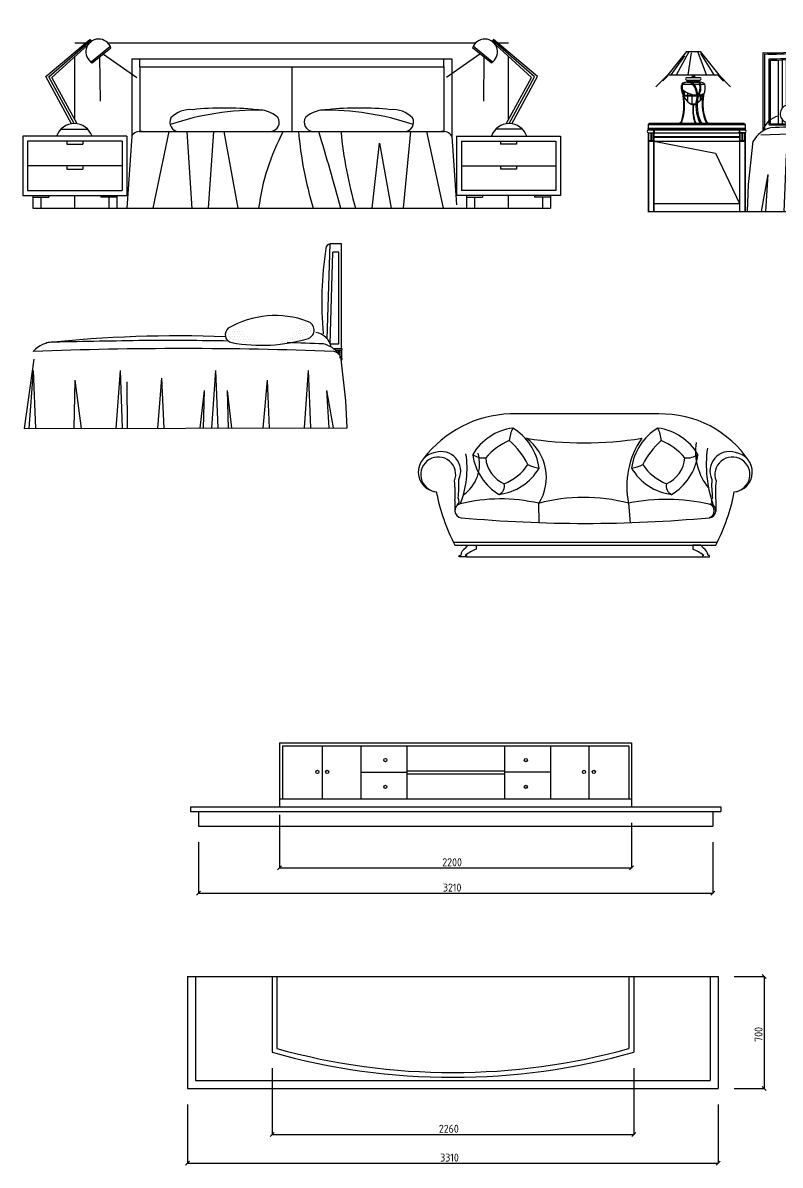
# Model space of a CAD drawing. Extents: x -42728 to 99010, y -18674 to 47645.
# Drawn here: x 62807 to 67539, y 22351 to 29488 of the extents above; entities that cross this region are included whole.
import ezdxf

# ---------------------------------------------------------------- set-up
doc = ezdxf.new("R2010")
doc.units = 0
doc.header["$LTSCALE"] = 100
doc.header["$MEASUREMENT"] = 0
doc.layers.get('0').update_dxf_attribs({"linetype": 'CONTINUOUS'})
doc.layers.add('9', color=9, linetype='CONTINUOUS')
doc.layers.add('PUB_TEXT', color=7, linetype='CONTINUOUS')
doc.styles.get("Standard").update_dxf_attribs({"font": 'ISOCP'})

# ---------------------------------------------------------------- blocks, each defined once
blk = doc.blocks.new('A$C66EF2EC0')
at = {"color": 3}
for p, q in [((1500.3, 892.3), (572, 892.3)), ((226.2, 350.8), (226.2, 285.2)), ((752.6, 213.4), (750.3, 333.9)), ((1311.8, 334.4), (1322.1, 213.1)), ((1857.1, 350.8), (1857.1, 285.2)), ((217.1, 90.7), (1866.2, 90.7)), ((226.2, 72.7), (1857.1, 72.7)), ((292.9, 54.7), (308.4, 72.7)), ((308.4, 72.7), (359.1, 72.7)), ((359.1, 72.7), (359.1, 47.9)), ((1713.3, 72.7), (1713.3, 47.9)), ((1764, 72.7), (1713.3, 72.7)), ((1779.4, 54.7), (1764, 72.7)), ((253.7, 8.4), (263.3, 8.4)), ((253.7, 0), (253.7, 8.4)), ((299, 0), (253.7, 0)), ((290.4, 8.4), (299, 8.4)), ((299, 8.4), (299, 0)), ((299, 0), (1773.4, 0)), ((1773.4, 8.4), (1773.4, 0)), ((1782, 8.4), (1773.4, 8.4)), ((1773.4, 0), (1818.6, 0)), ((1818.6, 8.4), (1809.1, 8.4)), ((1818.6, 0), (1818.6, 8.4))]:
    blk.add_line(p, q, dxfattribs=at)
for centre, radius, start, end in [((591.7, 190.7), 701.9, 91.60509, 142.96468), ((1515.6, 234.2), 658.3, 33.38667, 91.32697), ((631.9, 465.9), 340.8, 97.42427, 149.5058), ((789.4, 707.3), 223.5, 154.40561, 175.04209), ((414.9, 510.1), 340.8, 7.42427, 59.5058), ((1668.4, 510.1), 340.8, 120.4942, 172.57573), ((1293.9, 707.3), 223.5, 4.95791, 25.59439), ((1451.4, 465.9), 340.8, 30.4942, 82.57573), ((742.6, 333.4), 430.7, 114.09539, 138.68658), ((232.3, 349.5), 504, 26.65598, 48.43294), ((1034.1, 2995.3), 2283.6, 260.93492, 279.06508), ((497.6, 496.9), 300.8, 327.17153, 54.01), ((1827.4, 441.3), 526.5, 145.4006, 191.76958), ((1851, 349.5), 504, 131.56706, 153.34402), ((1340.7, 333.4), 430.7, 41.31342, 65.90461), ((122.1, 528.8), 124, 98.4583, 264.75788), ((141.5, 536), 121.4, 334.53543, 108.08157), ((-286.2, 551.4), 589, 338.00658, 8.97663), ((142.2, 581.6), 238.7, 305.02678, 15.77689), ((2087.3, 657.3), 356.9, 170.99258, 219.38695), ((2548.1, 574.7), 750.6, 172.0737, 199.69322), ((1941.8, 536), 121.4, 71.91843, 205.46457), ((1961.2, 528.8), 124, 275.24212, 81.5417), ((122.6, 513.9), 109.3, 338.52502, 263.77212), ((676.2, 682.9), 340.8, 187.42427, 239.5058), ((408.5, 743), 125.7, 235.98569, 274.81333), ((610.9, 633.1), 192.4, 184.57871, 246.81098), ((410.7, 761.2), 329.4, 292.1954, 325.70503), ((845.1, 956.6), 414.2, 246.91781, 257.02692), ((1238.1, 956.6), 414.2, 282.97308, 293.08219), ((1672.6, 761.2), 329.4, 214.29497, 247.8046), ((1472.4, 633.1), 192.4, 293.18902, 355.42129), ((1407.1, 682.9), 340.8, 300.4942, 352.57573), ((1674.8, 743), 125.7, 265.18667, 304.01431), ((1960.7, 513.9), 109.3, 276.22788, 201.47498), ((459.2, 727.1), 340.8, 277.42427, 329.5058), ((1624.1, 727.1), 340.8, 210.4942, 262.57573), ((-328.8, 403.8), 557.5, 354.54116, 7.21722), ((-327.9, 447.1), 580.1, 352.08897, 3.62604), ((478.1, 442.2), 58.7, 295.29353, 13.85406), ((1605.1, 442.2), 58.7, 166.14594, 244.70647), ((2411.1, 447.1), 580.1, 176.37396, 187.91103), ((2412.1, 403.8), 557.5, 172.78278, 185.45884), ((1327.1, 641.2), 1239.1, 190.97747, 207.31127), ((219.2, 347.3), 34.1, 311.69124, 35.97249), ((511.5, -695.3), 1056.6, 76.93287, 103.77014), ((1032.2, -712.5), 1083.6, 75.04352, 105.12332), ((1551.7, -861.8), 1220, 77.55149, 101.34067), ((1864.1, 347.3), 34.1, 144.02751, 228.30876), ((756.2, 641.2), 1239.1, 332.68873, 349.02253), ((270, 288.1), 43.9, 103.19384, 265.62799), ((1803.2, 286.7), 44.4, 287.57787, 74.97078), ((1813.3, 288.1), 43.9, 274.37201, 76.80616), ((1041.6, 8594.5), 8386.1, 264.69751, 275.30249), ((326.9, 0.3), 64.1, 121.98224, 172.78187), ((492.6, -263.5), 338.9, 113.20462, 126.63909), ((1579.7, -263.5), 338.9, 53.36091, 66.79538), ((1745.5, 0.3), 64.1, 7.21813, 58.01776)]:
    blk.add_arc(centre, radius, start, end, dxfattribs=at)
blk = doc.blocks.new('A$C6CA32095')
at = {"layer": '9', "color": 2}
blk.add_blockref('A$C66EF2EC0', (1.9, 0), dxfattribs=at)
blk = doc.blocks.new('A$C0E267E95')
for p, q in [((557.1, 951.9), (2757.1, 951.9)), ((557.1, 951.9), (557.1, 551.9)), ((575.1, 933.9), (2739.1, 933.9)), ((575.1, 933.9), (575.1, 601.9)), ((824.1, 933.9), (824.1, 601.9)), ((1064.1, 933.9), (1064.1, 601.9)), ((1352.1, 933.9), (1352.1, 601.9)), ((1962.1, 933.9), (1962.1, 601.9)), ((2250.1, 933.9), (2250.1, 601.9)), ((2490.1, 933.9), (2490.1, 601.9)), ((2739.1, 933.9), (2739.1, 601.9)), ((2757.1, 951.9), (2757.1, 551.9)), ((1064.1, 768.9), (1352.1, 768.9)), ((1352.1, 775.9), (1962.1, 775.9)), ((1352.1, 757.9), (1962.1, 757.9)), ((2250.1, 768.9), (1962.1, 768.9)), ((557.1, 601.9), (2757.1, 601.9)), ((0, 551.9), (3314.2, 551.9)), ((0, 551.9), (0, 521.9)), ((0, 521.9), (3314.2, 521.9)), ((50, 521.9), (50, 431.9)), ((557.1, 501.9), (557.1, 167.8)), ((3264.2, 521.9), (3264.2, 431.9)), ((3314.2, 551.9), (3314.2, 521.9)), ((50, 431.9), (3264.2, 431.9)), ((2757.1, 451.9), (2757.1, 167.8)), ((50, 331.9), (50, 10)), ((3264.2, 331.9), (3264.2, 10)), ((569.6, 182.8), (544.6, 157.8)), ((557.1, 170.3), (2757.1, 170.3)), ((2744.6, 157.8), (2769.6, 182.8)), ((62.5, 25), (37.5, 0)), ((50, 12.5), (3264.2, 12.5)), ((3251.7, 0), (3276.7, 25))]:
    blk.add_line(p, q)
for centre in [(1218.2, 843.9), (2096, 843.9), (793.4, 770.3), (854.8, 770.3), (2459.4, 770.3), (2520.8, 770.3), (1218.2, 676.9), (2096, 676.9)]:
    blk.add_circle(centre, 10)
for s, p in [('2200', (1573.8, 180.3)), ('3210', (1577.9, 22.5))]:
    blk.add_text(s, height=50).set_placement(p)
blk = doc.blocks.new('A$C013203C8')
for p, q in [((12.5, 1178.9), (3326.7, 1178.9)), ((12.5, 1178.9), (12.5, 478.9)), ((62.5, 1178.9), (62.5, 528.9)), ((539.6, 1178.9), (539.6, 706.1)), ((569.6, 1178.9), (569.6, 728.9)), ((2769.6, 1178.9), (2769.6, 728.9)), ((2799.6, 1178.9), (2799.6, 706.1)), ((3276.7, 1178.9), (3276.7, 528.9)), ((3326.7, 1178.9), (3326.7, 478.9)), ((3426.7, 1178.9), (3617.2, 1178.9)), ((3627.2, 1166.4), (3602.2, 1191.4)), ((3614.7, 1178.9), (3614.7, 478.9)), ((539.6, 606.1), (539.6, 189.8)), ((2799.6, 606.1), (2799.6, 189.8)), ((62.5, 528.9), (3276.7, 528.9)), ((12.5, 478.9), (3326.7, 478.9)), ((3426.7, 478.9), (3617.2, 478.9)), ((3602.2, 491.4), (3627.2, 466.4)), ((12.5, 378.9), (12.5, 10)), ((3326.7, 378.9), (3326.7, 10)), ((552.1, 204.8), (527.1, 179.8)), ((539.6, 192.3), (2799.6, 192.3)), ((2787.1, 179.8), (2812.1, 204.8)), ((25, 25), (0, 0)), ((12.5, 12.5), (3326.7, 12.5)), ((3314.2, 0), (3339.2, 25))]:
    blk.add_line(p, q)
for radius, start, end in [(4108.3, 254.46967, 285.53033), (4138.3, 254.15376, 285.84624)]:
    blk.add_arc((1669.6, 4687.2), radius, start, end)
blk.add_text('700', height=50, rotation=90).set_placement((3604.7, 770.5))
for s, p in [('2260', (1582.1, 202.3)), ('3310 ', (1590.4, 22.5))]:
    blk.add_text(s, height=50).set_placement(p)
blk = doc.blocks.new('A$C3872266A')
for p, q in [((1592.8, 1168.1), (1507.5, 1168.1)), ((1519.6, 1165.6), (1592.8, 1167.6)), ((1522, 1147.7), (1593.2, 1164.6)), ((1593.3, 1164.2), (1523.1, 1145.4)), ((1523.3, 1142.8), (1593.4, 1163.8)), ((1530.2, 1126.2), (1594.6, 1160.9)), ((1594.8, 1160.6), (1531.9, 1124.2)), ((1532.7, 1121.8), (1595, 1160.2)), ((1543.7, 1107.5), (1596.9, 1157.8)), ((1597.2, 1157.5), (1545.8, 1106)), ((1547.2, 1103.9), (1597.5, 1157.2)), ((1561.5, 1093), (1599.9, 1155.3)), ((1600.3, 1155.1), (1564, 1092.1)), ((1565.9, 1090.4), (1600.7, 1154.9)), ((1582.6, 1083.5), (1603.5, 1153.7)), ((1603.9, 1153.6), (1585.1, 1083.3)), ((1587.4, 1082.2), (1604.3, 1153.5)), ((1605.3, 1079.9), (1607.4, 1153.1)), ((1610.3, 1079.9), (1608.2, 1153.1)), ((1628.2, 1082.2), (1611.3, 1153.5)), ((1611.7, 1153.6), (1630.5, 1083.3)), ((1633.1, 1083.5), (1612.1, 1153.7)), ((1649.7, 1090.4), (1614.9, 1154.9)), ((1615.3, 1155.1), (1651.7, 1092.1)), ((1654.1, 1093), (1615.7, 1155.3)), ((1668.4, 1103.9), (1618.1, 1157.2)), ((1618.4, 1157.5), (1669.8, 1106)), ((1672, 1107.5), (1618.7, 1157.8)), ((1682.9, 1121.8), (1620.6, 1160.2)), ((1620.8, 1160.6), (1683.8, 1124.2)), ((1685.4, 1126.2), (1621, 1160.9)), ((1692.3, 1142.8), (1622.2, 1163.8)), ((1622.3, 1164.2), (1692.5, 1145.4)), ((1693.6, 1147.7), (1622.4, 1164.6)), ((1622.8, 1168.1), (1708.2, 1168.1)), ((1696, 1165.6), (1622.8, 1167.6)), ((1712.8, 1168.1), (1717.8, 1168.1)), ((1244.3, 680), (1244.3, 1071.8)), ((1269.3, 671.8), (1269.3, 1079.5)), ((1419.3, 573.9), (1419.3, 1113.8)), ((1444.3, 574.7), (1444.3, 1116.7)), ((1469.3, 575.4), (1469.3, 1119.6)), ((1747.2, 577.9), (1747.2, 1119.6)), ((1772.2, 577.7), (1772.2, 1116.7)), ((1797.2, 577.3), (1797.2, 1113.8)), ((1947.2, 671.8), (1947.2, 1079.5)), ((1972.2, 680), (1972.2, 1071.8)), ((246.1, 1003.7), (127.9, 857.3)), ((181.9, 857.4), (262.1, 1003.6)), ((246.1, 1003.7), (330.9, 1003.7)), ((330.9, 1003.7), (447.9, 857.3)), ((1069.3, 705.2), (1069.3, 1001.6)), ((1219.3, 687), (1219.3, 1063.3)), ((1598.2, 1031.1), (1598.2, 1060.1)), ((1608.2, 1022.7), (1608.2, 1059.7)), ((1618.2, 1031.1), (1618.2, 1060.1)), ((1997.2, 687), (1997.2, 1063.3)), ((2147.2, 705.2), (2147.2, 1001.6)), ((2951.2, 1003.7), (2833, 857.3)), ((2887, 857.4), (2967.2, 1003.6)), ((2951.2, 1003.7), (3036, 1003.7)), ((3036, 1003.7), (3153, 857.3)), ((149.7, 857.4), (234.5, 976.6)), ((255.5, 857.4), (276.5, 995)), ((370.6, 858), (318.6, 997)), ((417.2, 857.4), (334.4, 991.1)), ((724.2, 507.8), (724.2, 997.6)), ((732.2, 988.9), (732.2, 515.8)), ((761.2, 544.8), (761.2, 958.5)), ((769.2, 552.8), (769.2, 950.3)), ((819.3, 552.8), (819.3, 950.8)), ((844.3, 651.6), (844.3, 952.2)), ((869.3, 668.2), (869.3, 954.4)), ((1019.3, 702.7), (1019.3, 984.7)), ((1044.3, 704.5), (1044.3, 992.7)), ((2172.2, 704.5), (2172.2, 992.7)), ((2197.2, 702.7), (2197.2, 984.7)), ((2347.2, 668.2), (2347.2, 954.4)), ((2372.2, 651.6), (2372.2, 952.2)), ((2397.2, 552.8), (2397.2, 950.8)), ((2447.3, 552.8), (2447.3, 950.3)), ((2455.3, 544.8), (2455.3, 958.5)), ((2484.3, 988.9), (2484.3, 538.3)), ((2492.3, 537.5), (2492.3, 997.6)), ((2854.8, 857.4), (2939.6, 976.6)), ((2960.6, 857.4), (2981.7, 995)), ((3075.7, 858), (3023.7, 997)), ((3122.4, 857.4), (3039.5, 991.1)), ((127.9, 857.3), (54.2, 782.9)), ((127.9, 857.3), (447.9, 857.3)), ((127.9, 857.3), (447.9, 857.3)), ((127.9, 857.3), (447.9, 857.3)), ((281.5, 857.3), (281.5, 840.9)), ((283.1, 857.3), (283.1, 840.9)), ((287.9, 857.3), (287.9, 840.9)), ((292.7, 857.3), (292.7, 840.9)), ((294.3, 857.3), (294.3, 840.9)), ((439.1, 857.3), (476.4, 819.3)), ((447.9, 857.3), (520.8, 782.9)), ((2833, 857.3), (2759.3, 782.9)), ((2833, 857.3), (3153, 857.3)), ((2833, 857.3), (3153, 857.3)), ((2833, 857.3), (3153, 857.3)), ((2986.6, 857.3), (2986.6, 840.9)), ((2988.2, 857.3), (2988.2, 840.9)), ((2993, 857.3), (2993, 840.9)), ((2997.8, 857.3), (2997.8, 840.9)), ((2999.4, 857.3), (2999.4, 840.9)), ((3144.2, 857.3), (3181.5, 819.3)), ((3153, 857.3), (3225.9, 782.9)), ((128.1, 851.6), (97.1, 820.3)), ((215.7, 799.9), (361.1, 799.9)), ((245.9, 840.9), (330, 840.9)), ((245.9, 825.7), (330, 825.7)), ((249.6, 812.9), (326.2, 812.9)), ((252.1, 816.9), (323.7, 816.9)), ((2833.3, 851.6), (2802.2, 820.3)), ((2920.9, 799.9), (3066.2, 799.9)), ((2951, 840.9), (3035.1, 840.9)), ((2951, 825.7), (3035.1, 825.7)), ((2954.7, 812.9), (3031.4, 812.9)), ((2957.2, 816.9), (3028.8, 816.9)), ((217.8, 767.9), (217.8, 746.3)), ((223.8, 730.5), (352, 730.5)), ((224.4, 726.5), (350, 726.5)), ((225.2, 761.5), (225.2, 725.3)), ((231, 757.1), (231, 717.2)), ((251, 745.3), (251, 692.8)), ((278.4, 735.7), (278.4, 673.3)), ((329.9, 733.9), (329.9, 697.8)), ((341.4, 736.3), (341.4, 712)), ((349.2, 738.5), (349.2, 724.8)), ((2922.9, 767.9), (2922.9, 746.3)), ((2929, 730.5), (3057.1, 730.5)), ((2929.5, 726.5), (3055.2, 726.5)), ((2930.4, 761.5), (2930.4, 725.3)), ((2936.1, 757.1), (2936.1, 717.2)), ((2956.1, 745.3), (2956.1, 692.8)), ((2983.5, 735.7), (2983.5, 673.3)), ((3035, 733.9), (3035, 697.8)), ((3046.5, 736.3), (3046.5, 712)), ((3054.3, 738.5), (3054.3, 724.8)), ((272.7, 676.5), (303.1, 676.5)), ((959.8, 650.2), (959.8, 650.2)), ((975.1, 647.1), (975.1, 647.1)), ((990.4, 643.9), (990.4, 643.9)), ((2376.1, 643.9), (2376.1, 643.9)), ((2391.4, 647.1), (2391.4, 647.1)), ((2406.7, 650.2), (2406.7, 650.2)), ((2977.8, 676.5), (3008.3, 676.5)), ((844.3, 552.8), (844.3, 578.6)), ((922.8, 626), (922.8, 626)), ((927.3, 609.1), (927.3, 609.1)), ((933.7, 639.7), (933.7, 639.7)), ((938.1, 622.8), (938.1, 622.8)), ((942.6, 605.9), (942.6, 605.9)), ((947, 589.1), (947, 589.1)), ((948.9, 636.5), (948.9, 636.5)), ((953.4, 619.6), (953.4, 619.6)), ((957.9, 602.8), (957.9, 602.8)), ((962.3, 585.9), (962.3, 585.9)), ((964.2, 633.4), (964.2, 633.4)), ((968.7, 616.5), (968.7, 616.5)), ((973.2, 599.6), (973.2, 599.6)), ((977.6, 582.7), (977.6, 582.7)), ((979.5, 630.2), (979.5, 630.2)), ((984, 613.3), (984, 613.3)), ((988.5, 596.4), (988.5, 596.4)), ((992.9, 579.5), (992.9, 579.5)), ((994.8, 627), (994.8, 627)), ((999.3, 610.1), (999.3, 610.1)), ((1003.8, 593.2), (1003.8, 593.2)), ((1008.2, 576.3), (1008.2, 576.3)), ((1010.1, 623.8), (1010.1, 623.8)), ((1014.6, 606.9), (1014.6, 606.9)), ((1019.1, 590), (1019.1, 590)), ((1023.5, 573.1), (1023.5, 573.1)), ((1034.4, 586.8), (1034.4, 586.8)), ((1325.7, 573.4), (1325.7, 573.4)), ((1341.3, 573.4), (1341.3, 573.4)), ((1349.1, 589), (1349.1, 589)), ((1357, 604.6), (1357, 604.6)), ((1357, 573.4), (1357, 573.4)), ((1364.8, 589), (1364.8, 589)), ((1372.6, 604.6), (1372.6, 604.6)), ((1372.6, 573.4), (1372.6, 573.4)), ((1380.4, 620.3), (1380.4, 620.3)), ((1380.4, 589), (1380.4, 589)), ((1388.2, 604.6), (1388.2, 604.6)), ((1388.2, 573.4), (1388.2, 573.4)), ((1396, 620.3), (1396, 620.3)), ((1396, 589), (1396, 589)), ((1403.8, 604.6), (1403.8, 604.6)), ((1403.8, 573.4), (1403.8, 573.4)), ((1411.6, 620.3), (1411.6, 620.3)), ((1411.6, 589), (1411.6, 589)), ((1419.5, 604.6), (1419.5, 604.6)), ((1419.5, 573.4), (1419.5, 573.4)), ((1427.3, 589), (1427.3, 589)), ((1435.1, 604.6), (1435.1, 604.6)), ((1435.1, 573.4), (1435.1, 573.4)), ((1442.9, 589), (1442.9, 589)), ((1923.6, 589), (1923.6, 589)), ((1931.4, 604.6), (1931.4, 604.6)), ((1931.4, 573.4), (1931.4, 573.4)), ((1939.2, 589), (1939.2, 589)), ((1947, 604.6), (1947, 604.6)), ((1947, 573.4), (1947, 573.4)), ((1954.8, 620.3), (1954.8, 620.3)), ((1954.8, 589), (1954.8, 589)), ((1962.6, 604.6), (1962.6, 604.6)), ((1962.6, 573.4), (1962.6, 573.4)), ((1970.5, 620.3), (1970.5, 620.3)), ((1970.5, 589), (1970.5, 589)), ((1978.3, 604.6), (1978.3, 604.6)), ((1978.3, 573.4), (1978.3, 573.4)), ((1986.1, 620.3), (1986.1, 620.3)), ((1986.1, 589), (1986.1, 589)), ((1993.9, 604.6), (1993.9, 604.6)), ((1993.9, 573.4), (1993.9, 573.4)), ((2001.7, 589), (2001.7, 589)), ((2009.5, 604.6), (2009.5, 604.6)), ((2009.5, 573.4), (2009.5, 573.4)), ((2017.3, 589), (2017.3, 589)), ((2025.1, 573.4), (2025.1, 573.4)), ((2040.8, 573.4), (2040.8, 573.4)), ((2332.1, 586.8), (2332.1, 586.8)), ((2342.9, 573.1), (2342.9, 573.1)), ((2347.4, 590), (2347.4, 590)), ((2351.9, 606.9), (2351.9, 606.9)), ((2356.3, 623.8), (2356.3, 623.8)), ((2358.2, 576.3), (2358.2, 576.3)), ((2362.7, 593.2), (2362.7, 593.2)), ((2367.2, 610.1), (2367.2, 610.1)), ((2371.6, 627), (2371.6, 627)), ((2372.2, 552.8), (2372.2, 578.6)), ((2373.5, 579.5), (2373.5, 579.5)), ((2378, 596.4), (2378, 596.4)), ((2382.5, 613.3), (2382.5, 613.3)), ((2386.9, 630.2), (2386.9, 630.2)), ((2388.8, 582.7), (2388.8, 582.7)), ((2393.3, 599.6), (2393.3, 599.6)), ((2397.8, 616.5), (2397.8, 616.5)), ((2402.2, 633.4), (2402.2, 633.4)), ((2404.1, 585.9), (2404.1, 585.9)), ((2408.6, 602.8), (2408.6, 602.8)), ((2413.1, 619.6), (2413.1, 619.6)), ((2417.5, 636.5), (2417.5, 636.5)), ((2419.4, 589.1), (2419.4, 589.1)), ((2423.9, 605.9), (2423.9, 605.9)), ((2428.4, 622.8), (2428.4, 622.8)), ((2432.8, 639.7), (2432.8, 639.7)), ((2439.2, 609.1), (2439.2, 609.1)), ((2443.7, 626), (2443.7, 626)), ((608.4, 513.6), (4.6, 513.6)), ((4.6, 513.6), (612.2, 513.6)), ((4.9, 548.1), (4.9, 525.2)), ((4.9, 548.1), (611.9, 548.1)), ((4.9, 522.1), (4.9, 513.6)), ((5.1, 525.2), (611.9, 525.2)), ((5.1, 522.1), (611.9, 522.1)), ((607.7, 553.6), (9.1, 553.6)), ((9.1, 553.6), (607.7, 553.6)), ((39.6, 513.6), (39.6, 496.5)), ((41.3, 513.6), (41.3, 444.2)), ((42.9, 513.6), (42.9, 496.5)), ((573.9, 513.6), (573.9, 496.5)), ((575.5, 513.6), (575.5, 444.2)), ((577.2, 513.6), (577.2, 496.5)), ((611.9, 548.1), (611.9, 525.2)), ((611.9, 522.1), (611.9, 513.6)), ((732.2, 515.8), (739, 515.8)), ((761.2, 544.8), (935.8, 544.8)), ((769.2, 552.8), (902.8, 552.8)), ((869.3, 552.8), (869.3, 562.1)), ((982.1, 565.8), (982.1, 565.8)), ((997.4, 562.6), (997.4, 562.6)), ((1012.7, 559.4), (1012.7, 559.4)), ((1028, 556.3), (1028, 556.3)), ((1038.8, 570), (1038.8, 570)), ((1043.3, 553.1), (1043.3, 553.1)), ((1054.1, 566.8), (1054.1, 566.8)), ((1058.6, 549.9), (1058.6, 549.9)), ((1069.4, 563.6), (1069.4, 563.6)), ((1073.9, 546.7), (1073.9, 546.7)), ((1089.2, 543.5), (1089.2, 543.5)), ((1104.5, 540.3), (1104.5, 540.3)), ((1247.6, 542.1), (1247.6, 542.1)), ((1263.2, 542.1), (1263.2, 542.1)), ((1278.8, 542.1), (1278.8, 542.1)), ((1286.6, 557.8), (1286.6, 557.8)), ((1294.5, 542.1), (1294.5, 542.1)), ((1302.3, 557.8), (1302.3, 557.8)), ((1310.1, 542.1), (1310.1, 542.1)), ((1317.9, 557.8), (1317.9, 557.8)), ((1325.7, 542.1), (1325.7, 542.1)), ((1333.5, 557.8), (1333.5, 557.8)), ((1341.3, 542.1), (1341.3, 542.1)), ((1349.1, 557.8), (1349.1, 557.8)), ((1357, 542.1), (1357, 542.1)), ((1364.8, 557.8), (1364.8, 557.8)), ((1365.5, 544.8), (1850.9, 544.8)), ((1372.6, 542.1), (1372.6, 542.1)), ((1374.2, 552.8), (1842.2, 552.8)), ((1380.4, 557.8), (1380.4, 557.8)), ((1396, 557.8), (1396, 557.8)), ((1411.6, 557.8), (1411.6, 557.8)), ((1954.8, 557.8), (1954.8, 557.8)), ((1970.5, 557.8), (1970.5, 557.8)), ((1986.1, 557.8), (1986.1, 557.8)), ((1993.9, 542.1), (1993.9, 542.1)), ((2001.7, 557.8), (2001.7, 557.8)), ((2009.5, 542.1), (2009.5, 542.1)), ((2017.3, 557.8), (2017.3, 557.8)), ((2025.1, 542.1), (2025.1, 542.1)), ((2033, 557.8), (2033, 557.8)), ((2040.8, 542.1), (2040.8, 542.1)), ((2048.6, 557.8), (2048.6, 557.8)), ((2056.4, 542.1), (2056.4, 542.1)), ((2064.2, 557.8), (2064.2, 557.8)), ((2072, 542.1), (2072, 542.1)), ((2079.8, 557.8), (2079.8, 557.8)), ((2087.6, 542.1), (2087.6, 542.1)), ((2103.3, 542.1), (2103.3, 542.1)), ((2118.9, 542.1), (2118.9, 542.1)), ((2262, 540.3), (2262, 540.3)), ((2277.3, 543.5), (2277.3, 543.5)), ((2292.6, 546.7), (2292.6, 546.7)), ((2297.1, 563.6), (2297.1, 563.6)), ((2307.9, 549.9), (2307.9, 549.9)), ((2312.4, 566.8), (2312.4, 566.8)), ((2313.6, 552.8), (2447.3, 552.8)), ((2323.2, 553.1), (2323.2, 553.1)), ((2327.6, 570), (2327.6, 570)), ((2338.5, 556.3), (2338.5, 556.3)), ((2347.2, 552.8), (2347.2, 562.1)), ((2353.8, 559.4), (2353.8, 559.4)), ((2369.1, 562.6), (2369.1, 562.6)), ((2384.4, 565.8), (2384.4, 565.8)), ((2407.7, 544.8), (2455.3, 544.8)), ((3293.5, 513.6), (2686, 513.6)), ((2686.2, 548.1), (2686.2, 525.2)), ((3293.3, 548.1), (2686.2, 548.1)), ((3293, 525.2), (2686.2, 525.2)), ((2686.2, 522.1), (2686.2, 513.6)), ((3293, 522.1), (2686.2, 522.1)), ((2689.7, 513.6), (3293.5, 513.6)), ((3289, 553.6), (2690.5, 553.6)), ((2690.5, 553.6), (3289, 553.6)), ((2720.9, 513.6), (2720.9, 496.5)), ((2722.6, 513.6), (2722.6, 444.2)), ((2724.3, 513.6), (2724.3, 496.5)), ((3255.2, 513.6), (3255.2, 496.5)), ((3256.8, 513.6), (3256.8, 444.2)), ((3258.5, 513.6), (3258.5, 496.5)), ((3293.3, 548.1), (3293.3, 525.2)), ((3293.3, 522.1), (3293.3, 513.6)), ((4.5, 496.5), (612.3, 496.5)), ((4.9, 496.4), (4.9, 3.6)), ((4.9, 448.1), (41.3, 448.1)), ((4.9, 444.2), (611.9, 444.2)), ((7.6, 444), (7.6, 3.4)), ((8.7, 496.5), (8.7, 448.1)), ((21.5, 496.5), (21.5, 448.1)), ((26.1, 496.5), (26.1, 448.1)), ((37.5, 496.5), (37.5, 448.1)), ((39.2, 444), (39.2, 3.4)), ((41.3, 472.1), (575.5, 472.1)), ((41.3, 468.4), (575.5, 468.4)), ((41.3, 444.2), (41.3, 3.6)), ((41.3, 444.2), (427.3, 368.6)), ((612.3, 496.5), (567.9, 496.5)), ((575.5, 448.1), (611.9, 448.1)), ((575.5, 444.2), (575.5, 3.6)), ((577.1, 444), (577.1, 3.4)), ((579.3, 496.5), (579.3, 448.1)), ((590.7, 496.5), (590.7, 448.1)), ((595.3, 496.5), (595.3, 448.1)), ((608.1, 496.5), (608.1, 448.1)), ((610, 444), (610, 3.4)), ((611.9, 496.4), (611.9, 3.6)), ((633.1, 173.2), (662.8, 443.5)), ((2658.6, 432.8), (2694.4, 0)), ((2685.8, 496.5), (2730.3, 496.5)), ((3293.7, 496.5), (2685.8, 496.5)), ((2686.2, 496.4), (2686.2, 3.6)), ((2722.6, 448.1), (2686.2, 448.1)), ((3293.3, 444.2), (2686.2, 444.2)), ((2688.2, 444), (2688.2, 3.4)), ((2690, 496.5), (2690, 448.1)), ((2702.9, 496.5), (2702.9, 448.1)), ((2707.4, 496.5), (2707.4, 448.1)), ((2718.8, 496.5), (2718.8, 448.1)), ((2721.1, 444), (2721.1, 3.4)), ((3256.8, 472.1), (2722.6, 472.1)), ((3256.8, 468.4), (2722.6, 468.4)), ((2722.6, 444.2), (2722.6, 3.6)), ((3256.8, 444.2), (2870.8, 368.6)), ((3256.8, 444.2), (3256.8, 3.6)), ((3259, 444), (3259, 3.4)), ((3260.7, 496.5), (3260.7, 448.1)), ((3272.1, 496.5), (3272.1, 448.1)), ((3276.6, 496.5), (3276.6, 448.1)), ((3291.3, 444), (3291.3, 3.4)), ((3293.3, 496.4), (3293.3, 3.6)), ((427.3, 368.6), (575.5, 53.6)), ((868.5, 362.7), (854.3, 3.2)), ((868.5, 362.7), (894.6, 3.1)), ((1446.7, 362.7), (1432.5, 2)), ((1446.7, 362.7), (1472.9, 2)), ((2044.2, 362.7), (2029.9, 1.2)), ((2044.2, 362.7), (2070.5, 0.3)), ((2586.8, 362.7), (2572.5, 0.4)), ((2586.8, 362.7), (2613.1, 0.3)), ((2870.8, 368.6), (2722.6, 53.6)), ((1125.6, 302.5), (1111.4, 2.7)), ((1125.6, 302.5), (1151.7, 2.7)), ((1784.9, 314.5), (1770.6, 0.4)), ((1784.9, 314.5), (1811.1, 1.5)), ((2002, 290.5), (1998.6, 1.2)), ((2327.5, 302.5), (2286.3, 0.6)), ((2327.5, 302.5), (2332.7, 0.5)), ((753.9, 236.3), (712.1, 3.5)), ((753.9, 236.3), (739.8, 3.4)), ((1374.4, 236.3), (1348.3, 2.2)), ((1374.4, 236.3), (1369.1, 2.1)), ((1519.1, 236.3), (1545.2, 2.2)), ((1519.1, 236.3), (1524.3, 2.1)), ((625.9, 3.6), (633.1, 173.2)), ((4.6, 3.6), (3293.3, 3.6)), ((41.3, 53.6), (575.5, 53.6)), ((3256.8, 53.6), (2722.6, 53.6))]:
    blk.add_line(p, q)
for centre, radius in [((1607.8, 1168.1), 15), ((1607.8, 1168.1), 14.1), ((1607.8, 1168.1), 11.4), ((208.4, 553.6), 7.96), ((335.8, 553.6), 7.96), ((373.8, 553.6), 7.96), ((2913.5, 553.6), 7.96), ((3040.9, 553.6), 7.96), ((3078.9, 553.6), 7.96)]:
    blk.add_circle(centre, radius)
for centre, radius, start, end in [((1585.3, 21.3), 1149.4, 93.88028, 113.98313), ((1585.3, 21.3), 1141.4, 94.29305, 113.97652), ((1607.8, 1168.1), 108.3, 184.5354, 264.91937), ((1607.8, 1168.1), 100.3, 180, 270), ((1607.8, 1168.1), 94.3, 180, 270), ((1524.8, 1157.3), 9.73, 121.81377, 189.6405), ((1524.9, 1156.6), 9.73, 185.62481, 253.45154), ((1516.7, 1167.4), 3.51, 327.89769, 10.6821), ((1530.4, 1136.2), 9.73, 136.81377, 204.6405), ((1519.7, 1144.7), 3.51, 11.27051, 47.36762), ((1519.9, 1143.8), 3.51, 342.89769, 25.6821), ((1607.8, 1168.1), 94.3, 270, 360), ((1607.8, 1168.1), 100.3, 270, 0.0312), ((1608.6, 1168.1), 108.3, 275.08063, 355.4646), ((1695.7, 1143.8), 3.51, 154.3179, 197.10231), ((1685.2, 1136.2), 9.73, 335.3595, 43.18623), ((1695.9, 1144.7), 3.51, 132.63238, 168.72949), ((1690.8, 1156.6), 9.73, 286.54846, 354.37519), ((1699, 1167.4), 3.51, 169.3179, 212.10231), ((1690.9, 1157.3), 9.73, 350.3595, 58.18623), ((1631.2, 21.3), 1149.4, 66.01687, 86.16018), ((1631.2, 21.3), 1141.4, 66.02348, 85.70695), ((785.6, 1756.9), 761.8, 265.37572, 295.87722), ((1585.3, 21.3), 1112.4, 95.61885, 113.95225), ((1585.3, 21.3), 1104.4, 95.95167, 113.94547), ((1607.8, 1168.1), 145.3, 199.41635, 270.15961), ((1607.8, 1168.1), 137.3, 196.8052, 265.99409), ((1530.6, 1135.5), 9.73, 200.62481, 268.45154), ((1528.8, 1122.7), 3.51, 26.27051, 62.36762), ((1541.3, 1117.2), 9.73, 151.81377, 219.6405), ((1529.2, 1121.9), 3.51, 357.89769, 40.6821), ((1541.7, 1116.7), 9.73, 215.62481, 283.45154), ((1543.2, 1103.8), 3.51, 41.27051, 77.36762), ((1543.8, 1103.2), 3.51, 12.89769, 55.6821), ((1556.7, 1101.7), 9.73, 166.81377, 234.6405), ((1557.3, 1101.3), 9.73, 230.62481, 298.45154), ((1562, 1089.2), 3.51, 56.27051, 92.36762), ((1562.8, 1088.8), 3.51, 27.89769, 70.6821), ((1575.6, 1090.8), 9.73, 181.81377, 249.6405), ((1576.3, 1090.5), 9.73, 245.62481, 313.45154), ((1584, 1080.1), 3.51, 71.27051, 107.36762), ((1584.9, 1079.9), 3.51, 42.89769, 85.6821), ((1596.7, 1085.1), 9.73, 196.81377, 264.6405), ((1597.4, 1085), 9.73, 260.62481, 328.45154), ((1607.6, 1076.9), 3.51, 86.27051, 122.36762), ((1608, 1076.9), 3.51, 57.63238, 93.72949), ((1608.6, 1168.1), 145.3, 269.84039, 340.58365), ((1618.2, 1085), 9.73, 211.54846, 279.37519), ((1608.6, 1168.1), 137.3, 274.00591, 343.1948), ((1618.9, 1085.1), 9.73, 275.3595, 343.18623), ((1630.8, 1079.9), 3.51, 94.3179, 137.10231), ((1631.6, 1080.1), 3.51, 72.63238, 108.72949), ((1639.4, 1090.5), 9.73, 226.54846, 294.37519), ((1640, 1090.8), 9.73, 290.3595, 358.18623), ((1652.8, 1088.8), 3.51, 109.3179, 152.10231), ((1653.6, 1089.2), 3.51, 87.63238, 123.72949), ((1658.4, 1101.3), 9.73, 241.54846, 309.37519), ((1658.9, 1101.7), 9.73, 305.3595, 13.18623), ((1671.8, 1103.2), 3.51, 124.3179, 167.10231), ((1672.4, 1103.8), 3.51, 102.63238, 138.72949), ((1673.9, 1116.7), 9.73, 256.54846, 324.37519), ((1674.3, 1117.2), 9.73, 320.3595, 28.18623), ((1686.4, 1121.9), 3.51, 139.3179, 182.10231), ((1686.9, 1122.7), 3.51, 117.63238, 153.72949), ((1685, 1135.5), 9.73, 271.54846, 339.37519), ((1631.2, 21.3), 1112.4, 66.04775, 84.38115), ((1631.2, 21.3), 1104.4, 66.05453, 84.04833), ((2430.9, 1756.9), 761.8, 244.12278, 274.62428), ((785.6, 1756.9), 769.8, 266.02099, 295.86733), ((785.6, 1756.9), 798.8, 268.24839, 295.83247), ((785.6, 1756.9), 806.8, 268.83408, 295.82311), ((2430.9, 1756.9), 806.8, 244.17689, 271.16592), ((2430.9, 1756.9), 798.8, 244.16753, 271.75161), ((2430.9, 1756.9), 769.8, 244.13267, 273.97901), ((334.7, 781.7), 122.1, 175.64877, 204.79594), ((230.1, 790.5), 17.1, 121.10559, 178.64916), ((339.1, 781.7), 122.1, 175.64877, 204.79594), ((234.5, 790.5), 17.1, 121.10559, 178.64916), ((254.8, 737.3), 75.7, 93.94926, 116.32915), ((259.2, 737.3), 75.7, 93.94926, 116.32915), ((247.7, 833.3), 7.83, 103.86025, 256.13975), ((243.9, 819.3), 8.57, 311.18772, 48.15711), ((236.8, 746.8), 70.3, 43.67911, 70.04343), ((255.1, 758.3), 55.5, 41.76751, 79.30687), ((193.5, 726.5), 116.7, 1.94533, 36.17104), ((241.1, 781.7), 122.1, 292.53471, 4.35123), ((179, 724.5), 137.2, 2.50182, 31.07551), ((233.7, 780.3), 96.3, 328.81111, 10.06925), ((301.5, 794.1), 27.2, 7.45843, 43.76227), ((239.2, 780.8), 96.3, 328.54423, 10.06925), ((331.9, 819.3), 8.57, 131.84289, 228.81228), ((321, 737.3), 75.7, 63.67085, 86.05074), ((302.6, 791.3), 32.1, 11.37689, 42.39013), ((328.1, 833.3), 7.83, 283.86025, 76.13975), ((345.7, 790.5), 17.1, 1.35084, 58.89441), ((3039.8, 781.7), 122.1, 175.64877, 204.79594), ((2935.2, 790.5), 17.1, 121.10559, 178.64916), ((3044.3, 781.7), 122.1, 175.64877, 204.79594), ((2939.6, 790.5), 17.1, 121.10559, 178.64916), ((2959.9, 737.3), 75.7, 93.94926, 116.32915), ((2964.4, 737.3), 75.7, 93.94926, 116.32915), ((2952.9, 833.3), 7.83, 103.86025, 256.13975), ((2949, 819.3), 8.57, 311.18772, 48.15711), ((2942, 746.8), 70.3, 43.67911, 70.04343), ((2960.2, 758.3), 55.5, 41.76751, 79.30687), ((2898.6, 726.5), 116.7, 1.94533, 36.17104), ((2946.2, 781.7), 122.1, 292.53471, 4.35123), ((2884.1, 724.5), 137.2, 2.50182, 31.07551), ((2938.8, 780.3), 96.3, 328.81111, 10.06925), ((3006.6, 794.1), 27.2, 7.45843, 43.76227), ((2944.3, 780.8), 96.3, 328.54423, 10.06925), ((3037, 819.3), 8.57, 131.84289, 228.81228), ((3026.1, 737.3), 75.7, 63.67085, 86.05074), ((3007.7, 791.3), 32.1, 11.37689, 42.39013), ((3033.2, 833.3), 7.83, 283.86025, 76.13975), ((3050.9, 790.5), 17.1, 1.35084, 58.89441), ((-100.2, 669.4), 329.8, 340.81855, 10.66714), ((308.7, 866.1), 133.8, 224.09952, 290.80125), ((-97.5, 668.6), 331.1, 340.57148, 10.05913), ((-310.7, 652.2), 544.2, 8.27234, 8.33402), ((334.7, 781.7), 122.1, 210.33368, 247.46529), ((557, 666.6), 253.2, 166.34579, 205.60557), ((557.4, 666.6), 245.6, 166.27123, 205.74763), ((619.5, 675.8), 276.6, 170.80759, 204.84726), ((627.3, 677.6), 280.3, 169.12388, 204.48243), ((2604.9, 669.4), 329.8, 340.81855, 10.66714), ((3013.8, 866.1), 133.8, 224.09952, 290.80125), ((2607.6, 668.6), 331.1, 340.57148, 10.05913), ((2394.5, 652.2), 544.2, 8.27234, 8.33402), ((3039.8, 781.7), 122.1, 210.33368, 247.46529), ((3262.2, 666.6), 253.2, 166.34579, 205.60557), ((3262.6, 666.6), 245.6, 166.27123, 205.74763), ((3324.6, 675.8), 276.6, 170.80759, 204.84726), ((3332.4, 677.6), 280.3, 169.12388, 204.48243), ((522.3, 638.5), 237.5, 172.54245, 203.20117), ((522.5, 638.5), 235.3, 172.52765, 203.24843), ((886.6, 615.1), 55.9, 105.40706, 249.01491), ((1074.5, 121.4), 583.9, 59.86362, 110.31622), ((2142, 121.4), 583.9, 69.68378, 120.13638), ((2329.9, 615.1), 55.9, 290.98509, 74.59294), ((3227.4, 638.5), 237.5, 172.54245, 203.20117), ((3227.6, 638.5), 235.3, 172.52765, 203.24843), ((840.2, 482.2), 118.9, 99.98278, 167.55676), ((1335.4, 586.4), 51.3, 281.9014, 51.13991), ((1680.9, -7350.1), 7928.3, 88.91786, 92.13955), ((1881, 586.4), 51.3, 128.86009, 258.0986), ((8.8, 505), 9.48, 114.43117, 245.56883), ((3.7, 553.4), 5.4, 282.39668, 2.22113), ((5.1, 523.7), 1.57, 261.49711, 98.50289), ((613.1, 553.4), 5.4, 177.77887, 257.60332), ((611.7, 523.7), 1.57, 81.49711, 278.50289), ((608, 505), 9.48, 294.43117, 65.56883), ((812.2, 362.4), 170, 103.36642, 151.51231), ((1767.1, -22267.1), 22816.6, 91.97694, 92.49742), ((1162.2, 1551.8), 1032.1, 253.35707, 280.26116), ((1767.1, -22267.1), 22816.6, 89.80317, 91.00481), ((2054.3, 1551.8), 1032.1, 259.73884, 286.64293), ((-476.9, -148267.2), 148835.2, 88.870881, 88.942293), ((1680.9, -7350.1), 7928.3, 84.02115, 85.42024), ((2464.7, 325.8), 213.4, 46.59644, 92.32772), ((2690.1, 505), 9.48, 114.43117, 245.56883), ((2685.1, 553.4), 5.4, 282.39668, 2.22113), ((2686.5, 523.7), 1.57, 261.49711, 98.50289), ((3294.4, 553.4), 5.4, 177.77887, 257.60332), ((3293, 523.7), 1.57, 81.49711, 278.50289), ((3289.3, 505), 9.48, 294.43117, 65.56883), ((1660.1, -24421.9), 24920.9, 87.81244, 92.18756), ((2605.6, 428), 53.2, 5.17802, 83.78588)]:
    blk.add_arc(centre, radius, start, end)
blk = doc.blocks.new('A$C68A63739')
for p, q in [((1894, 559.1), (1911.9, 1154.3)), ((1983.5, 1154.3), (1911.9, 1154.3)), ((1983.5, 499.3), (1983.5, 1154.3)), ((1912.5, 529.3), (1928.7, 1101.4)), ((1966.7, 1101.4), (1928.7, 1101.4)), ((1966.7, 529.4), (1966.7, 1101.4)), ((1728.2, 643.9), (1728.2, 643.9)), ((1743.5, 647.1), (1743.5, 647.1)), ((1758.8, 650.2), (1758.8, 650.2)), ((1275.7, 589), (1275.7, 589)), ((1283.5, 604.6), (1283.5, 604.6)), ((1283.5, 573.4), (1283.5, 573.4)), ((1291.3, 589), (1291.3, 589)), ((1299.2, 604.6), (1299.2, 604.6)), ((1299.2, 573.4), (1299.2, 573.4)), ((1307, 620.3), (1307, 620.3)), ((1307, 589), (1307, 589)), ((1314.8, 604.6), (1314.8, 604.6)), ((1314.8, 573.4), (1314.8, 573.4)), ((1322.6, 620.3), (1322.6, 620.3)), ((1322.6, 589), (1322.6, 589)), ((1330.4, 604.6), (1330.4, 604.6)), ((1330.4, 573.4), (1330.4, 573.4)), ((1338.2, 620.3), (1338.2, 620.3)), ((1338.2, 589), (1338.2, 589)), ((1346, 604.6), (1346, 604.6)), ((1346, 573.4), (1346, 573.4)), ((1353.8, 589), (1353.8, 589)), ((1361.7, 604.6), (1361.7, 604.6)), ((1361.7, 573.4), (1361.7, 573.4)), ((1369.5, 589), (1369.5, 589)), ((1377.3, 573.4), (1377.3, 573.4)), ((1392.9, 573.4), (1392.9, 573.4)), ((1684.2, 586.8), (1684.2, 586.8)), ((1695.1, 573.1), (1695.1, 573.1)), ((1699.5, 590), (1699.5, 590)), ((1704, 606.9), (1704, 606.9)), ((1708.5, 623.8), (1708.5, 623.8)), ((1710.4, 576.3), (1710.4, 576.3)), ((1714.8, 593.2), (1714.8, 593.2)), ((1719.3, 610.1), (1719.3, 610.1)), ((1723.8, 627), (1723.8, 627)), ((1725.7, 579.5), (1725.7, 579.5)), ((1730.1, 596.4), (1730.1, 596.4)), ((1734.6, 613.3), (1734.6, 613.3)), ((1739.1, 630.2), (1739.1, 630.2)), ((1741, 582.7), (1741, 582.7)), ((1745.4, 599.6), (1745.4, 599.6)), ((1749.9, 616.5), (1749.9, 616.5)), ((1754.4, 633.4), (1754.4, 633.4)), ((1756.3, 585.9), (1756.3, 585.9)), ((1760.7, 602.8), (1760.7, 602.8)), ((1765.2, 619.6), (1765.2, 619.6)), ((1769.7, 636.5), (1769.7, 636.5)), ((1771.6, 589.1), (1771.6, 589.1)), ((1776, 605.9), (1776, 605.9)), ((1780.5, 622.8), (1780.5, 622.8)), ((1785, 639.7), (1785, 639.7)), ((1791.3, 609.1), (1791.3, 609.1)), ((1795.8, 626), (1795.8, 626)), ((1307, 557.8), (1307, 557.8)), ((1322.6, 557.8), (1322.6, 557.8)), ((1338.2, 557.8), (1338.2, 557.8)), ((1346, 542.1), (1346, 542.1)), ((1353.8, 557.8), (1353.8, 557.8)), ((1361.7, 542.1), (1361.7, 542.1)), ((1369.5, 557.8), (1369.5, 557.8)), ((1377.3, 542.1), (1377.3, 542.1)), ((1385.1, 557.8), (1385.1, 557.8)), ((1392.9, 542.1), (1392.9, 542.1)), ((1400.7, 557.8), (1400.7, 557.8)), ((1408.5, 542.1), (1408.5, 542.1)), ((1416.3, 557.8), (1416.3, 557.8)), ((1424.2, 542.1), (1424.2, 542.1)), ((1432, 557.8), (1432, 557.8)), ((1439.8, 542.1), (1439.8, 542.1)), ((1455.4, 542.1), (1455.4, 542.1)), ((1471, 542.1), (1471, 542.1)), ((1614.1, 540.3), (1614.1, 540.3)), ((1629.4, 543.5), (1629.4, 543.5)), ((1644.7, 546.7), (1644.7, 546.7)), ((1649.2, 563.6), (1649.2, 563.6)), ((1660, 549.9), (1660, 549.9)), ((1664.5, 566.8), (1664.5, 566.8)), ((1675.3, 553.1), (1675.3, 553.1)), ((1679.8, 570), (1679.8, 570)), ((1690.6, 556.3), (1690.6, 556.3)), ((1705.9, 559.4), (1705.9, 559.4)), ((1721.2, 562.6), (1721.2, 562.6)), ((1736.5, 565.8), (1736.5, 565.8)), ((1912.5, 529.3), (1966.5, 529.3)), ((61.2, 432.8), (0, 0)), ((1932.2, 499.3), (1983.5, 499.3)), ((1944.5, 489.3), (1983.5, 489.3)), ((1953.5, 489.3), (1953.5, 480.7)), ((1963.5, 489.3), (1963.5, 469.4)), ((1973.5, 489.3), (1973.5, 439.3)), ((2010.5, 173.2), (1982, 432.8)), ((1983.5, 489.3), (1983.5, 439.3)), ((56.8, 362.7), (30.5, 0.3)), ((56.8, 362.7), (71.1, 0.4)), ((599.4, 362.7), (573.1, 0.3)), ((599.4, 362.7), (613.7, 1.2)), ((1196.9, 362.7), (1170.7, 2)), ((1196.9, 362.7), (1211.1, 2)), ((1775.1, 362.7), (1749, 3.1)), ((1775.1, 362.7), (1789.3, 3.2)), ((316, 302.5), (310.9, 0.5)), ((316, 302.5), (357.3, 0.6)), ((641.6, 290.5), (645, 1.2)), ((858.7, 314.5), (832.5, 1.5)), ((858.7, 314.5), (873, 0.4)), ((1518, 302.5), (1491.9, 2.7)), ((1518, 302.5), (1532.2, 2.7)), ((1124.5, 236.3), (1098.4, 2.2)), ((1124.5, 236.3), (1119.3, 2.1)), ((1269.2, 236.3), (1295.3, 2.2)), ((1269.2, 236.3), (1274.5, 2.1)), ((1889.7, 236.3), (1903.8, 3.4)), ((1889.7, 236.3), (1931.5, 3.5)), ((2017.7, 3.6), (2010.5, 173.2)), ((0, 0), (2017.7, 3.6))]:
    blk.add_line(p, q)
for centre, radius, start, end in [((1918.1, 1122.4), 32.4, 100.9894, 178.1554), ((4060.3, 786.9), 2200.5, 171.20207, 185.10092), ((1569.1, 121.4), 583.9, 69.68378, 120.13638), ((1757, 615.1), 55.9, 290.98509, 74.59294), ((962.7, -7350.1), 7928.3, 87.86045, 95.97885), ((1308.1, 586.4), 51.3, 128.86009, 258.0986), ((1803.3, 482.2), 118.9, 12.44324, 80.01722), ((180.9, 379.8), 159.4, 87.60985, 140.64795), ((3120.4, -148267.2), 148835.2, 90.911477, 91.129119), ((876.5, -22267.1), 22816.6, 88.99519, 90.31043), ((1481.4, 1551.8), 1032.1, 259.73884, 286.64293), ((876.5, -22267.1), 22816.6, 87.50258, 88.07145), ((1831.4, 362.4), 170, 37.18376, 76.63358), ((1966.5, 529.4), 0.16, 270, 2.04541), ((996.2, -23760.8), 24259.8, 87.78284, 92.21716), ((1928.4, 427.4), 53.8, 5.71416, 83.24974), ((1983.1, 494.3), 5.02, 274.47134, 85.52866), ((1983.1, 434.3), 5.02, 275.03481, 84.96519)]:
    blk.add_arc(centre, radius, start, end)

msp = doc.modelspace()

# ---------------------------------------------------------------- linework, layer by layer
for p, q in [((62950.79288, 29153.87049), (63225.48425, 29383.7936)), ((62969.60485, 29150.71603), (63230.53475, 29378.24901)), ((62988.41681, 29147.56157), (63235.58525, 29372.70443)), ((63132.29427, 29363.80579), (63201.60463, 29363.80579)), ((63225.48425, 29383.7936), (63235.58525, 29372.70443)), ((63234.61241, 29245.56343), (63350.97828, 29339.78217)), ((63337.59332, 29363.80579), (65636.99523, 29363.80579)), ((65739.97614, 29245.56343), (65623.61027, 29339.78217)), ((65749.1043, 29383.7936), (65739.0033, 29372.70443)), ((65986.17174, 29147.56157), (65739.0033, 29372.70443)), ((66004.9837, 29150.71603), (65744.0538, 29378.24901)), ((66023.79567, 29153.87049), (65749.1043, 29383.7936)), ((65772.98392, 29363.80579), (65842.29427, 29363.80579)), ((63132.29427, 28884.02154), (63132.29427, 29278.61788)), ((63240.90511, 29237.79157), (63357.27098, 29332.0103)), ((63286.54096, 29274.64243), (63289.68401, 28999.58516)), ((63311.07744, 29292.88768), (63519.82386, 29147.14138)), ((65663.51111, 29292.88768), (65454.76469, 29147.14138)), ((65733.68344, 29237.79157), (65617.31757, 29332.0103)), ((65688.04758, 29274.64243), (65684.90454, 28999.58516)), ((65842.29427, 28884.02154), (65842.29427, 29278.61788)), ((63487.29427, 29263.80579), (63487.29427, 28780.06516)), ((63487.29427, 29263.80579), (65487.29427, 29263.80579)), ((63537.29427, 29213.80579), (63537.29427, 29263.80579)), ((63537.29427, 29213.80579), (63537.29427, 28810.44866)), ((63537.29427, 29213.80579), (65437.29427, 29213.80579)), ((64487.29427, 29213.80579), (64487.29427, 28810.06516)), ((65437.29427, 29213.80579), (65437.29427, 29263.80579)), ((65437.29427, 29213.80579), (65437.29427, 28810.44866)), ((65487.29427, 29263.80579), (65487.29427, 28780.06516)), ((63112.30031, 28858.0377), (62950.79288, 29153.87049)), ((63128.75044, 28859.2094), (62969.60485, 29150.71603)), ((63146.58131, 28857.852), (62988.41681, 29147.56157)), ((65828.00723, 28857.852), (65986.17174, 29147.56157)), ((65845.83811, 28859.2094), (66004.9837, 29150.71603)), ((65862.28824, 28858.0377), (66023.79567, 29153.87049)), ((62807.29427, 28780.06516), (62807.29427, 28410.06516)), ((63457.29427, 28780.06516), (62807.29427, 28780.06516)), ((63044.75671, 28823.57415), (63212.87154, 28823.57415)), ((63457.29427, 28780.06516), (63457.29427, 28410.06516)), ((63487.29427, 28780.06516), (63457.29427, 28330.06516)), ((63533.96118, 28810.06516), (65440.62737, 28810.06516)), ((63720.25596, 28810.06516), (63619.69598, 28330.06516)), ((63832.64708, 28810.06516), (63862.22311, 28327.10973)), ((63998.27579, 28810.06516), (63966.13718, 28330.06516)), ((64063.34379, 28810.06516), (64151.61077, 28330.06516)), ((65230.05642, 28810.06516), (65184.06902, 28330.06516)), ((65330.14652, 28810.06516), (65432.94171, 28330.06516)), ((65487.29427, 28780.06516), (65517.29427, 28351.5379)), ((65517.29427, 28780.06516), (66167.29427, 28780.06516)), ((65517.29427, 28780.06516), (65517.29427, 28410.06516)), ((65929.83184, 28823.57415), (65761.71701, 28823.57415)), ((66167.29427, 28780.06516), (66167.29427, 28410.06516)), ((62837.29427, 28750.06516), (62837.29427, 28440.06516)), ((63427.29427, 28750.06516), (62837.29427, 28750.06516)), ((63082.29427, 28750.06516), (63082.29427, 28730.06516)), ((63082.29427, 28730.06516), (63182.29427, 28730.06516)), ((63182.29427, 28750.06516), (63182.29427, 28730.06516)), ((63427.29427, 28750.06516), (63427.29427, 28440.06516)), ((64989.29903, 28330.06516), (65035.28643, 28735.95399)), ((65035.28643, 28735.95399), (65108.32481, 28330.06516)), ((65547.29427, 28750.06516), (66137.29427, 28750.06516)), ((65547.29427, 28750.06516), (65547.29427, 28440.06516)), ((65792.29427, 28750.06516), (65792.29427, 28730.06516)), ((65892.29427, 28730.06516), (65792.29427, 28730.06516)), ((65892.29427, 28750.06516), (65892.29427, 28730.06516)), ((66137.29427, 28750.06516), (66137.29427, 28440.06516)), ((63427.29427, 28595.06516), (62837.29427, 28595.06516)), ((63082.29427, 28595.06516), (63082.29427, 28575.06516)), ((63082.29427, 28575.06516), (63182.29427, 28575.06516)), ((63182.29427, 28595.06516), (63182.29427, 28575.06516)), ((65547.29427, 28595.06516), (66137.29427, 28595.06516)), ((65792.29427, 28595.06516), (65792.29427, 28575.06516)), ((65892.29427, 28575.06516), (65792.29427, 28575.06516)), ((65892.29427, 28595.06516), (65892.29427, 28575.06516)), ((62807.29427, 28410.06516), (63457.29427, 28410.06516)), ((62837.29427, 28440.06516), (63427.29427, 28440.06516)), ((62869.19959, 28410.06516), (62869.19959, 28330.06516)), ((62969.19959, 28410.06516), (62969.19959, 28400.06516)), ((63132.29427, 28330.06516), (63132.29427, 28410.06516)), ((63295.38896, 28410.06516), (63295.38896, 28400.06516)), ((63395.38896, 28410.06516), (63395.38896, 28330.06516)), ((66167.29427, 28410.06516), (65517.29427, 28410.06516)), ((66137.29427, 28440.06516), (65547.29427, 28440.06516)), ((65579.19959, 28410.06516), (65579.19959, 28330.06516)), ((65679.19959, 28410.06516), (65679.19959, 28400.06516)), ((65842.29427, 28330.06516), (65842.29427, 28410.06516)), ((66005.38896, 28410.06516), (66005.38896, 28400.06516)), ((66105.38896, 28410.06516), (66105.38896, 28330.06516)), ((62869.19959, 28400.06516), (62969.19959, 28400.06516)), ((62919.19959, 28400.06516), (62919.19959, 28330.06516)), ((63395.38896, 28400.06516), (63295.38896, 28400.06516)), ((63345.38896, 28400.06516), (63345.38896, 28330.06516)), ((65579.19959, 28400.06516), (65679.19959, 28400.06516)), ((65629.19959, 28400.06516), (65629.19959, 28330.06516)), ((66105.38896, 28400.06516), (66005.38896, 28400.06516)), ((66055.38896, 28400.06516), (66055.38896, 28330.06516)), ((62869.19959, 28330.06516), (66105.38896, 28330.06516))]:
    msp.add_line(p, q)
for centre, radius, start, end in [((63281.24078, 29306.94339), 80.05586, 18.247220361, 239.745352842), ((65693.34777, 29306.94339), 80.05586, 300.254647158, 161.752779639), ((64273.14541, 27234.2463), 1708.16151, 88.84431127, 108.629056708), ((63854.13235, 28778.68422), 167.7171, 84.879905906, 136.537203148), ((64065.06631, 27124.81237), 1831.43426, 83.857503995, 96.142496005), ((64268.41551, 28742.25848), 203.60752, 49.454084126, 92.07803056), ((64706.17304, 28742.25848), 203.60752, 87.92196944, 130.545915874), ((64701.44314, 27234.2463), 1708.16151, 71.370943292, 91.15568873), ((64909.52224, 27124.81237), 1831.43426, 83.857503995, 96.142496005), ((65120.4562, 28778.68422), 167.7171, 43.462796852, 95.120094094), ((63128.81412, 28742.25334), 116.95608, 18.862574617, 161.137425383), ((63782.83411, 28867.17177), 57.1514, 151.941731764, 267.731319939), ((64352.16996, 28866.90824), 57.1514, 275.954189928, 31.743778103), ((64622.41859, 28866.90824), 57.1514, 148.256221897, 264.045810072), ((65191.75443, 28867.17177), 57.1514, 272.268680061, 28.058268236), ((65845.77443, 28742.25334), 116.95608, 18.862574617, 161.137425383), ((63543.20661, 28744.38664), 66.32606, 81.987237623, 147.457424536), ((65667.75195, 28149.2123), 1398.93907, 151.810078068, 172.572093679), ((66917.74734, 29018.88608), 2397.43325, 184.996901405, 196.697336462), ((44902.74957, 22872.57166), 20626.85447, 15.342114052, 16.729437375), ((67368.52293, 29054.46702), 2585.57089, 185.423998461, 196.270407947), ((65431.38194, 28744.38664), 66.32606, 32.542575464, 98.012762377)]:
    msp.add_arc(centre, radius, start, end)

# ---------------------------------------------------------------- block references
for name, p in [('A$C3872266A', (66708.95726, 28305.30523)), ('A$C68A63739', (62815.15474, 26954.02728)), ('A$C0E267E95', (63854.26457, 24037.90235)), ('A$C013203C8', (63824.64384, 22350.85249))]:
    msp.add_blockref(name, p)
at = {"layer": 'PUB_TEXT', "color": 3}
msp.add_blockref('A$C6CA32095', (65278.42557, 26152.20904), dxfattribs=at)

doc.saveas('drawing.dxf')
